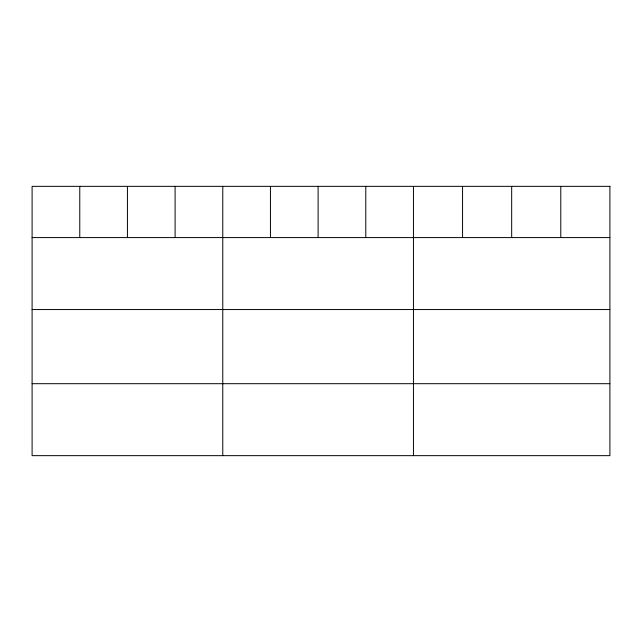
<?xml version="1.0" encoding="UTF-8"?>
<svg xmlns="http://www.w3.org/2000/svg" width="642" height="642" viewBox="0 0 642 642"><rect width="100%" height="100%" fill="white"/><g stroke="black" fill="none" stroke-linecap="round" stroke-linejoin="round"><path stroke-width="0.96" d="M32.1 237.588L609.9 237.588M32.1 309.548L609.9 309.548M32.1 383.691L609.9 383.691M560.787 186.349L560.787 237.588M511.674 186.349L511.674 237.588M462.561 186.349L462.561 237.588M413.448 186.349L413.448 455.651M365.779 186.349L365.779 237.588M318.111 186.349L318.111 237.588M270.442 186.349L270.442 237.588M222.774 186.349L222.774 455.651M175.105 186.349L175.105 237.588M127.437 186.349L127.437 237.588M79.769 186.349L79.769 237.588M609.9 186.349L32.1 186.349L32.1 455.651L609.9 455.651L609.9 186.349"/></g></svg>
